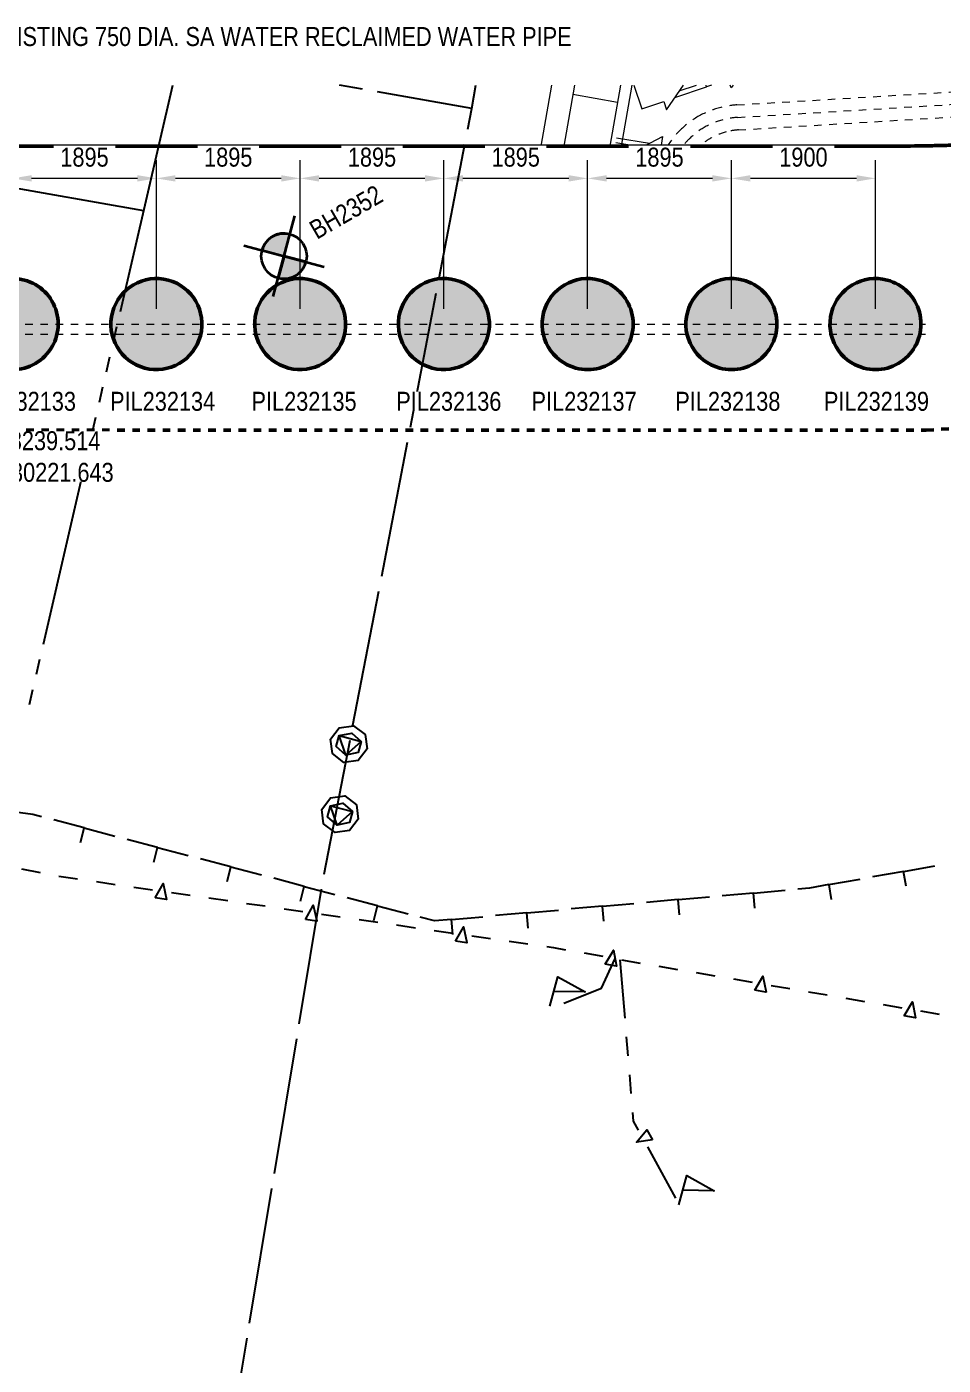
# Model space of a CAD drawing. Header units: metres. Extents: x -1160 to -1077, y 3 to 562.
# Drawn here: x -1117.39 to -1105.31, y 531.53 to 549.17 of the extents above; entities that cross this region are included whole.
import ezdxf

# ---------------------------------------------------------------- set-up
doc = ezdxf.new("R2010")
doc.units = ezdxf.units.M
for name, pattern in [('ControlLine', [0.02, 0.0125, -0.0025, 0.0025, -0.0025]), ('Dashed', [0.0075, 0.005, -0.0025]), ('JacobsDash', [0.0045, 0.003, -0.0015]), ('JacobsGridLine', [0.0145, 0.01, -0.001, 0.0025, -0.001])]:
    doc.linetypes.add(name, pattern=pattern)
doc.layers.get('Defpoints').update_dxf_attribs({"color": 41})
for name, color, linetype, lineweight in [('A-ANNO-DIMS', 7, 'Continuous', 9), ('A-ANNO-NOTE', 7, 'Continuous', 9), ('A-DETL', 7, 'Continuous', 13), ('A-GENM', 7, 'Continuous', 35), ('G-ANNO-DIMS', 7, 'Continuous', 9), ('G-ANNO-TEXT', 7, 'Continuous', 9), ('S-FNDN', 7, 'Continuous', 50), ('S-FNDN-IDEN', 7, 'Continuous', 18), ('S-GRID', 7, 'Continuous', 9)]:
    doc.layers.add(name, color=color, linetype=linetype, lineweight=lineweight)
doc.styles.add('Arial Narrow_1', font='ARIALN.TTF', dxfattribs={"height": 0.25})
doc.dimstyles.new('Dimension_Standard_O__mm_', dxfattribs={"dimscale": 0.3048, "dimtxt": 0.255858, "dimasz": 0.82021, "dimexe": 0.787402, "dimexo": 0.492126, "dimgap": 0.492126, "dimtad": 1, "dimdec": 0, "dimlfac": 1000, "dimzin": 0, "dimdsep": 46, "dimtxsty": 'Arial Narrow_1', "dimsah": 1, "dimcen": 0.09, "dimaunit": 1, "dimadec": 4, "dimazin": 0, "dimtfac": 1, "dimtdec": 4, "dimtix": 1, "dimtmove": 0, "dimatfit": 3, "dimfxl": 1, "dimtvp": 1, "dimtfill": 1, "dimtolj": 1, "dimtzin": 0, "dimlwd": 18, "dimlwe": 18, "dimarcsym": 2})

# ---------------------------------------------------------------- blocks, each defined once
blk = doc.blocks.new('SymbolBorehole - ExistingBorehole-26478556-DRG-2873041 - PILE LAYOUT')
at = {"layer": 'A-ANNO-NOTE', "lineweight": 18, "true_color": 0x808080}
h = blk.add_hatch(color=8, dxfattribs=at)
edge = h.paths.add_edge_path()
edge.add_line((0, 0), (-0.003, 0))
edge.add_arc((0, 0), 0.003, 90, 180, ccw=False)
edge.add_line((0, 0.003), (0, 0))
h = blk.add_hatch(color=8, dxfattribs=at)
edge = h.paths.add_edge_path()
edge.add_line((0, 0), (-0.003, 0))
edge.add_arc((0, 0), 0.003, 90, 180, ccw=False)
edge.add_line((0, 0.003), (0, 0))
h = blk.add_hatch(color=8, dxfattribs=at)
edge = h.paths.add_edge_path()
edge.add_line((0, 0), (0.003, 0))
edge.add_arc((0, 0), 0.003, 270, 360, ccw=False)
edge.add_line((0, -0.003), (0, 0))
h = blk.add_hatch(color=8, dxfattribs=at)
edge = h.paths.add_edge_path()
edge.add_line((0, 0), (0.003, 0))
edge.add_arc((0, 0), 0.003, 270, 360, ccw=False)
edge.add_line((0, -0.003), (0, 0))
at = {"layer": 'A-ANNO-NOTE', "color": 8, "lineweight": 35, "true_color": 0x808080}
for p, q in [((0, -0.0055), (0, 0.0055)), ((0, -0.0055), (0, 0.0055)), ((0, 0), (0, 0.003)), ((0, 0), (0, 0.003)), ((-0.0055, 0), (0.0055, 0)), ((-0.0055, 0), (0.0055, 0)), ((-0.003, 0), (0, 0)), ((-0.003, 0), (0, 0)), ((0, 0), (0, -0.003)), ((0.003, 0), (0, 0)), ((0, 0), (0, -0.003)), ((0.003, 0), (0, 0))]:
    blk.add_line(p, q, dxfattribs=at)
blk.add_circle((0, 0), 0.003, dxfattribs=at)
blk.add_circle((0, 0), 0.003, dxfattribs=at)
for start, end in [(90, 180), (90, 180), (270, 360), (270, 360)]:
    blk.add_arc((0, 0), 0.003, start, end, dxfattribs=at)
blk = doc.blocks.new('T2DPAA-T2D-PWA-GE-M2D-101001_Boreholes_rvt-1-DRG-2873041 - PILE LAYOUT')
at = {"layer": 'A-ANNO-NOTE', "color": 8, "lineweight": 5, "true_color": 0x808080, "xscale": 99.99999999999997, "yscale": 99.99999999999997, "zscale": 99.99999999999997, "rotation": 345.1169444444441}
blk.add_blockref('SymbolBorehole - ExistingBorehole-26478556-DRG-2873041 - PILE LAYOUT', (-1113.996, 546.149), dxfattribs=at)
at = {"layer": 'A-ANNO-NOTE', "color": 8, "lineweight": 18, "true_color": 0x808080, "insert": (-1113.688, 546.579), "char_height": 0.25, "width": 1.25063, "attachment_point": 1, "rotation": 30.1169, "style": 'Arial Narrow_1'}
blk.add_mtext('BH2352', dxfattribs=at)
blk = doc.blocks.new('T2DPAA-T2D-PWA-SU-M2D-000003_250_dwg-40806560-DRG-2873041 - PILE LAYOUT')
at = {"color": 253, "lineweight": 25, "true_color": 0xa3d0a3}
for p, q in [((-172.628, 1084.974), (-172.836, 1087.367)), ((-173.99, 1084.933), (-170.93, 1085.031)), ((-178.488, 1084.788), (-175.421, 1084.887)), ((-175.217, 1084.893), (-175.012, 1084.9)), ((-174.808, 1084.906), (-174.604, 1084.913)), ((-174.399, 1084.919), (-174.195, 1084.926)), ((-179.306, 1084.762), (-179.101, 1084.768)), ((-178.897, 1084.775), (-178.692, 1084.781))]:
    blk.add_line(p, q, dxfattribs=at)
at = {"color": 21, "lineweight": 25, "true_color": 0xdea3a3}
for p, q in [((-181.426, 1084.305), (-181.411, 1084.055)), ((-181.395, 1083.806), (-181.365, 1083.558)), ((-181.336, 1083.309), (-181.307, 1083.061)), ((-181.278, 1082.813), (-181.249, 1082.565)), ((-181.22, 1082.316), (-181.191, 1082.068)), ((-181.162, 1081.82), (-181.133, 1081.571)), ((-181.104, 1081.323), (-181.074, 1081.075)), ((-181.045, 1080.826), (-181.016, 1080.578)), ((-180.987, 1080.33), (-180.958, 1080.082)), ((-180.929, 1079.833), (-180.9, 1079.585)), ((-180.871, 1079.337), (-180.842, 1079.088)), ((-180.813, 1078.84), (-180.783, 1078.592)), ((-180.754, 1078.343), (-180.725, 1078.095)), ((-180.696, 1077.847), (-180.667, 1077.599)), ((-180.592, 1076.852), (-180.57, 1076.603)), ((-181.283, 1076.111), (-180.556, 1076.37)), ((-180.554, 1076.354), (-180.532, 1076.105)), ((-181.754, 1075.943), (-181.519, 1076.027)), ((-182.225, 1075.776), (-181.99, 1075.86)), ((-180.509, 1075.856), (-180.486, 1075.607)), ((-183.407, 1074.855), (-182.847, 1075.387)), ((-180.464, 1075.358), (-180.441, 1075.109)), ((-180.418, 1074.86), (-180.396, 1074.611)), ((-180.373, 1074.362), (-180.35, 1074.113)), ((-180.328, 1073.864), (-180.305, 1073.615)), ((-180.283, 1073.366), (-180.26, 1073.117)), ((-180.237, 1072.868), (-180.215, 1072.619)), ((-180.192, 1072.37), (-180.169, 1072.122))]:
    blk.add_line(p, q, dxfattribs=at)
at = {"color": 41, "lineweight": 25, "true_color": 0xffd0a3}
for p, q in [((-180.693, 1083.644), (-180.694, 1084.06)), ((-180.693, 1082.644), (-180.693, 1083.061)), ((-180.693, 1081.644), (-180.693, 1082.061)), ((-180.692, 1080.644), (-180.692, 1081.061)), ((-180.692, 1079.644), (-180.692, 1080.061)), ((-180.276, 1077.717), (-180.417, 1078.109)), ((-179.935, 1076.777), (-180.077, 1077.169)), ((-179.595, 1075.837), (-179.737, 1076.228)), ((-179.255, 1074.896), (-179.396, 1075.288)), ((-178.471, 1073.058), (-178.647, 1073.436))]:
    blk.add_line(p, q, dxfattribs=at)
at = {"color": 151, "lineweight": 25, "true_color": 0xa3b9ff}
for p, q in [((-170.34, 1082.603), (-170.366, 1082.908)), ((-170.218, 1081.143), (-169.904, 1081.171)), ((-174.483, 1080.847), (-172.687, 1080.971)), ((-172.488, 1080.985), (-170.692, 1081.11)), ((-176.478, 1080.708), (-174.682, 1080.833)), ((-178.473, 1080.57), (-176.678, 1080.694)), ((-182.46, 1080.243), (-180.668, 1080.415)), ((-180.469, 1080.431), (-178.673, 1080.556)), ((-184.451, 1080.053), (-182.659, 1080.224)), ((-186.441, 1079.862), (-184.65, 1080.034)), ((-188.432, 1079.672), (-186.641, 1079.843))]:
    blk.add_line(p, q, dxfattribs=at)
at = {"color": 41, "lineweight": 25, "true_color": 0xffd0a3, "flags": 128}
for points in [[(-180.694, 1084.227), (-180.694, 1084.344), (-180.732, 1084.641), (-180.785, 1085.055)], [(-180.893, 1083.644), (-180.695, 1083.644), (-180.693, 1083.644), (-180.693, 1083.227)], [(-180.893, 1082.644), (-180.695, 1082.644), (-180.693, 1082.644), (-180.693, 1082.227)], [(-180.893, 1081.644), (-180.694, 1081.644), (-180.693, 1081.644), (-180.692, 1081.227)], [(-180.892, 1080.644), (-180.694, 1080.644), (-180.692, 1080.644), (-180.692, 1080.227)], [(-180.892, 1079.644), (-180.693, 1079.644), (-180.692, 1079.644), (-180.692, 1079.227)], [(-180.616, 1078.657), (-180.692, 1078.867), (-180.692, 1079.061)], [(-180.804, 1078.589), (-180.617, 1078.657), (-180.616, 1078.657), (-180.474, 1078.266)], [(-180.464, 1077.649), (-180.277, 1077.717), (-180.276, 1077.717), (-180.134, 1077.325)], [(-180.123, 1076.709), (-179.937, 1076.776), (-179.935, 1076.777), (-179.794, 1076.385)], [(-179.783, 1075.768), (-179.596, 1075.836), (-179.595, 1075.837), (-179.453, 1075.445)], [(-179.443, 1074.828), (-179.256, 1074.896), (-179.255, 1074.896), (-179.113, 1074.505)], [(-178.893, 1073.965), (-179.004, 1074.203), (-179.056, 1074.348)], [(-179.074, 1073.88), (-178.894, 1073.964), (-178.893, 1073.965), (-178.717, 1073.587)], [(-178.652, 1072.974), (-178.472, 1073.058), (-178.471, 1073.058), (-178.295, 1072.681)]]:
    blk.add_lwpolyline(points, dxfattribs=at)
at = {"color": 21, "lineweight": 25, "true_color": 0xdea3a3, "flags": 128}
for points in [[(-181.343, 1082.503), (-181.137, 1082.452), (-181.135, 1082.452), (-181.324, 1082.354), (-181.325, 1082.354)], [(-181.11, 1080.517), (-180.904, 1080.465), (-180.902, 1080.466), (-181.091, 1080.368), (-181.092, 1080.368)], [(-180.877, 1078.53), (-180.671, 1078.479), (-180.67, 1078.479), (-180.858, 1078.382), (-180.859, 1078.381)], [(-180.665, 1076.545), (-180.461, 1076.487), (-180.46, 1076.488), (-180.651, 1076.396), (-180.652, 1076.395)], [(-182.742, 1075.349), (-182.825, 1075.545), (-182.826, 1075.546), (-182.635, 1075.454), (-182.634, 1075.453)], [(-180.491, 1074.552), (-180.286, 1074.496), (-180.285, 1074.496), (-180.476, 1074.403), (-180.477, 1074.403)], [(-180.31, 1072.561), (-180.105, 1072.504), (-180.104, 1072.504), (-180.295, 1072.411), (-180.296, 1072.411)]]:
    blk.add_lwpolyline(points, close=True, dxfattribs=at)
at = {"color": 151, "lineweight": 25, "true_color": 0xa3b9ff, "flags": 128}
blk.add_lwpolyline([(-170.492, 1081.124), (-170.218, 1081.143), (-170.323, 1082.403)], dxfattribs=at)
for points in [[(-178.729, 1080.809), (-178.553, 1080.735), (-178.479, 1080.559), (-178.553, 1080.382), (-178.729, 1080.309), (-178.906, 1080.382), (-178.979, 1080.559), (-178.906, 1080.735)], [(-179.652, 1080.683), (-179.476, 1080.609), (-179.402, 1080.433), (-179.476, 1080.256), (-179.652, 1080.183), (-179.829, 1080.256), (-179.902, 1080.433), (-179.829, 1080.609)], [(-178.879, 1080.559), (-178.804, 1080.709), (-178.654, 1080.709), (-178.579, 1080.559), (-178.654, 1080.409), (-178.804, 1080.409), (-178.879, 1080.559), (-178.654, 1080.709), (-178.654, 1080.409)], [(-179.802, 1080.433), (-179.727, 1080.582), (-179.577, 1080.582), (-179.502, 1080.433), (-179.577, 1080.283), (-179.727, 1080.283), (-179.802, 1080.433), (-179.577, 1080.582), (-179.577, 1080.283)]]:
    blk.add_lwpolyline(points, close=True, dxfattribs=at)
at = {"color": 21, "lineweight": 25, "true_color": 0xdea3a3, "flags": 128}
for points in [[(-180.638, 1077.35), (-180.628, 1077.263), (-180.614, 1077.101)], [(-181.301, 1076.942), (-180.984, 1076.512), (-180.556, 1076.438)], [(-182.666, 1075.56), (-182.567, 1075.655), (-182.461, 1075.692)]]:
    blk.add_lwpolyline(points, dxfattribs=at)
at = {"color": 21, "lineweight": 25, "true_color": 0xeca3a3, "flags": 128}
for points in [[(-181.385, 1077.109), (-180.985, 1077.109), (-181.085, 1076.709), (-181.185, 1077.109)], [(-183.482, 1074.792), (-183.082, 1074.792), (-183.182, 1074.392), (-183.282, 1074.792)]]:
    blk.add_lwpolyline(points, dxfattribs=at)
blk = doc.blocks.new('T2DPAA-T2D-PWA-SU-M2D-000001_ExistingUtilities_rvt-1-DRG-2873041 - PILE LAYOUT')
at = {"color": 254, "lineweight": 25, "true_color": 0xd0d0d0, "rotation": 75.11694444444437}
blk.add_blockref('T2DPAA-T2D-PWA-SU-M2D-000003_250_dwg-40806560-DRG-2873041 - PILE LAYOUT', (-22.928, 434.912), dxfattribs=at)
blk = doc.blocks.new('T2DPAA-T2D-C3S-SD-M2D-100010_250_dwg-40816791-DRG-2873041 - PILE LAYOUT')
at = {"lineweight": 18}
for p, q in [((82.265, -620.292), (81.451, -620.363)), ((82.343, -620.586), (81.529, -620.658)), ((82.268, -621.195), (82.216, -620.597)), ((81.686, -621.246), (82.499, -621.175)), ((81.725, -621.393), (82.538, -621.322)), ((81.773, -621.573), (81.746, -621.307)), ((81.853, -621.741), (81.809, -621.3)), ((82.523, -621.906), (82.769, -622.275)), ((82.623, -621.941), (82.756, -622.142))]:
    blk.add_line(p, q, dxfattribs=at)
at = {"lineweight": 18, "flags": 128}
for points in [[(82.544, -621.343), (82.27, -621.526), (82.437, -621.778), (82.338, -621.844), (82.712, -621.975)], [(81.802, -621.682), (81.988, -621.883), (81.869, -621.895), (81.876, -621.96)], [(82.807, -622.332), (82.769, -622.275), (82.788, -622.262)], [(82.88, -622.608), (82.837, -622.593), (82.87, -622.571)]]:
    blk.add_lwpolyline(points, dxfattribs=at)
blk = doc.blocks.new('T2DPAA-T2D-PWC-SD-M2D-100001_ProposedDrainage_rvt-1-DRG-2873041 - PILE LAYOUT')
at = {"lineweight": 18, "rotation": 75.11694444444437}
blk.add_blockref('T2DPAA-T2D-C3S-SD-M2D-100010_250_dwg-40816791-DRG-2873041 - PILE LAYOUT', (-1731.083, 628.219), dxfattribs=at)
blk = doc.blocks.new('T2DPAA-T2D-C3S-TT-XRF-100101_dwg-40805445-DRG-2873041 - PILE LAYOUT')
at = {"color": 191, "linetype": 'Dashed', "lineweight": 18, "true_color": 0xbf7fff}
blk.add_line((-206.616, -614.268), (-206.615, -614.268), dxfattribs=at)
at = {"color": 191, "linetype": 'Dashed', "lineweight": 18, "true_color": 0xbf7fff, "flags": 128}
for points in [[(-206.17, -615.118), (-205.288, -617.777), (-205.288, -617.779), (-204.746, -619.414), (-204.746, -619.414)], [(-206.013, -615.066), (-205.131, -617.725), (-205.131, -617.727), (-204.589, -619.362), (-204.589, -619.362)], [(-205.856, -615.014), (-204.975, -617.674), (-204.974, -617.675), (-204.491, -619.133)]]:
    blk.add_lwpolyline(points, dxfattribs=at)
at = {"color": 191, "linetype": 'Dashed', "lineweight": 18, "true_color": 0xbf7fff}
for radius, start, end in [(1.165, 58.3409, 72.6649), (1, 58.3409, 66.5354), (1.165, 44.017, 58.3409), (1, 44.017, 58.3409), (1.165, 29.6931, 44.017), (0.835, 44.017, 56.8711), (0.835, 29.6931, 44.017), (1, 29.6931, 44.017), (1.165, 18.3373, 29.6931), (0.835, 18.3373, 29.6931), (1, 18.3373, 29.6931)]:
    blk.add_arc((-206.962, -615.381), radius, start, end, dxfattribs=at)
blk = doc.blocks.new('T2DPAA-T2D-PWC-TT-M2D-100010_ProposedITS_rvt-1-DRG-2873041 - PILE LAYOUT')
at = {"color": 191, "linetype": 'Dashed', "lineweight": 18, "true_color": 0xbf7fff, "rotation": 75.11694444444437}
blk.add_blockref('T2DPAA-T2D-C3S-TT-XRF-100101_dwg-40805445-DRG-2873041 - PILE LAYOUT', (-1649.534, 905.057), dxfattribs=at)
blk = doc.blocks.new('Top of Pavement - RL A - Top of Pavement - RL A-68818558-DRG-2873041 - PILE LAYOUT')
at = {"layer": 'A-GENM', "color": 252, "lineweight": 50, "true_color": 0x888888}
blk.add_open_spline([(133.908, 51.872), (133.912, 51.854), (133.953, 51.702), (134.03, 51.413), (134.138, 51.006), (134.246, 50.599), (134.354, 50.192), (134.462, 49.785), (134.57, 49.378), (134.679, 48.971), (134.787, 48.564), (134.895, 48.158), (135.003, 47.751), (135.111, 47.344), (135.219, 46.937), (135.327, 46.53), (135.436, 46.123), (135.544, 45.716), (135.652, 45.309), (135.76, 44.902), (135.868, 44.495), (135.976, 44.088), (136.084, 43.681), (136.193, 43.274), (136.301, 42.867), (136.409, 42.46), (136.517, 42.053), (136.625, 41.646), (136.733, 41.239), (136.841, 40.832), (136.95, 40.425), (137.058, 40.018), (137.166, 39.611), (137.274, 39.204), (137.382, 38.797), (137.49, 38.39), (137.598, 37.983), (137.707, 37.576), (137.815, 37.169), (137.923, 36.762), (138.031, 36.355), (138.139, 35.948), (138.247, 35.541), (138.356, 35.134), (138.464, 34.727), (138.572, 34.32), (138.68, 33.913), (138.788, 33.506), (138.896, 33.099), (139.004, 32.692), (139.113, 32.285), (139.221, 31.878), (139.329, 31.471), (139.437, 31.064), (139.545, 30.657), (139.653, 30.25), (139.761, 29.843), (139.87, 29.436), (139.978, 29.029), (140.086, 28.622), (140.194, 28.215), (140.302, 27.808), (140.41, 27.401), (140.518, 26.994), (140.627, 26.587), (140.735, 26.18), (140.843, 25.773), (140.951, 25.366), (141.059, 24.959), (141.167, 24.552), (141.275, 24.145), (141.384, 23.738), (141.528, 23.196), (141.672, 22.653), (141.816, 22.111), (141.924, 21.704), (142.032, 21.297), (142.141, 20.89), (142.249, 20.483), (142.357, 20.076), (142.465, 19.669), (142.573, 19.262), (142.681, 18.855), (142.789, 18.448), (142.898, 18.041), (143.006, 17.634), (143.114, 17.227), (143.222, 16.82), (143.33, 16.413), (143.438, 16.006), (143.546, 15.599), (143.655, 15.192), (143.763, 14.785), (143.871, 14.378), (143.961, 14.039), (144.033, 13.767), (144.087, 13.564), (144.141, 13.36), (144.213, 13.089), (144.303, 12.75), (144.412, 12.343), (144.52, 11.936), (144.628, 11.529), (144.736, 11.122), (144.844, 10.715), (144.952, 10.308), (145.06, 9.901), (145.168, 9.494), (145.261, 9.156), (145.339, 8.886), (145.399, 8.685), (145.463, 8.484), (145.529, 8.284), (145.597, 8.085), (145.665, 7.886), (145.733, 7.687), (145.822, 7.422), (145.911, 7.155), (145.999, 6.889), (146.088, 6.624), (146.2, 6.291), (146.334, 5.892), (146.467, 5.494), (146.601, 5.095), (146.734, 4.696), (146.868, 4.297), (147.003, 3.899), (147.137, 3.5), (147.272, 3.102), (147.407, 2.704), (147.542, 2.305), (147.677, 1.907), (147.811, 1.509), (147.946, 1.11), (148.081, 0.712), (148.216, 0.314), (148.351, -0.085), (148.486, -0.483), (148.62, -0.881), (148.755, -1.28), (148.89, -1.678), (149.025, -2.076), (149.149, -2.444), (149.229, -2.679), (149.263, -2.781)], degree=3, knots=[0.3233346, 0.3233346, 0.3233346, 0.3233346, 0.3236994, 0.3265896, 0.3294798, 0.3323699, 0.3352601, 0.3381503, 0.3410405, 0.3439306, 0.3468208, 0.349711, 0.3526012, 0.3554913, 0.3583815, 0.3612717, 0.3641618, 0.367052, 0.3699422, 0.3728324, 0.3757225, 0.3786127, 0.3815029, 0.3843931, 0.3872832, 0.3901734, 0.3930636, 0.3959538, 0.3988439, 0.4017341, 0.4046243, 0.4075145, 0.4104046, 0.4132948, 0.416185, 0.4190751, 0.4219653, 0.4248555, 0.4277457, 0.4306358, 0.433526, 0.4364162, 0.4393064, 0.4421965, 0.4450867, 0.4479769, 0.4508671, 0.4537572, 0.4566474, 0.4595376, 0.4624277, 0.4653179, 0.4682081, 0.4710983, 0.4739884, 0.4768786, 0.4797688, 0.482659, 0.4855491, 0.4884393, 0.4913295, 0.4942197, 0.4971098, 0.5, 0.5028902, 0.5057803, 0.5086705, 0.5115607, 0.5144509, 0.517341, 0.5202312, 0.5231214, 0.5260116, 0.5317919, 0.5346821, 0.5375723, 0.5404624, 0.5433526, 0.5462428, 0.5491329, 0.5520231, 0.5549133, 0.5578035, 0.5606936, 0.5635838, 0.566474, 0.5693642, 0.5722543, 0.5751445, 0.5780347, 0.5809249, 0.583815, 0.5867052, 0.5895954, 0.5924855, 0.5939306, 0.5953757, 0.5968208, 0.5982659, 0.6011561, 0.6040462, 0.6069364, 0.6098266, 0.6127168, 0.6156069, 0.6184971, 0.6213873, 0.6242775, 0.6271676, 0.6286127, 0.6300578, 0.6315029, 0.632948, 0.6343931, 0.6358382, 0.6372832, 0.6387283, 0.6416185, 0.6430636, 0.6445087, 0.6473988, 0.650289, 0.6531792, 0.6560694, 0.6589595, 0.6618497, 0.6647399, 0.6676301, 0.6705202, 0.6734104, 0.6763006, 0.6791908, 0.6820809, 0.6849711, 0.6878613, 0.6907514, 0.6936416, 0.6965318, 0.699422, 0.7023121, 0.7052023, 0.7080925, 0.7109827, 0.7132045, 0.7132045, 0.7132045, 0.7132045], dxfattribs=at)
blk = doc.blocks.new('T2DPAA-T2D-C3S-RS-M3D-100334_rvt-1-DRG-2873041 - PILE LAYOUT')
at = {"layer": 'A-DETL', "color": 111, "linetype": 'ControlLine', "lineweight": 50, "true_color": 0x9eeace}
for p, q in [((-1105.531, 543.854), (-1100.573, 544.169)), ((-1149.795, 543.854), (-1105.531, 543.854))]:
    blk.add_line(p, q, dxfattribs=at)
at = {"layer": 'A-GENM', "color": 252, "lineweight": 50, "true_color": 0x888888, "rotation": 75.11694444444437}
blk.add_blockref('Top of Pavement - RL A - Top of Pavement - RL A-68818558-DRG-2873041 - PILE LAYOUT', (-1134.058, 404.862), dxfattribs=at)
blk = doc.blocks.new('01_SFO_FRP_Pile_CastInPlace_CS_BR08 - CAST-IN-PLACE PILE - 1200-9305886-DRG-2873041 - PILE LAYOUT')
at = {"layer": 'S-FNDN', "linetype": 'JacobsDash', "lineweight": 18, "true_color": 0xc0c0c0}
blk.add_hatch(color=9, dxfattribs=at).paths.add_polyline_path([(-0.169, 0.576), (-0.249, 0.546), (-0.324, 0.505), (-0.393, 0.453), (-0.453, 0.393), (-0.505, 0.324), (-0.546, 0.249), (-0.576, 0.169), (-0.594, 0.085), (-0.6, 0), (-0.594, -0.085), (-0.576, -0.169), (-0.546, -0.249), (-0.505, -0.324), (-0.453, -0.393), (-0.393, -0.453), (-0.324, -0.505), (-0.249, -0.546), (-0.169, -0.576), (-0.085, -0.594), (0, -0.6), (0.085, -0.594), (0.169, -0.576), (0.249, -0.546), (0.324, -0.505), (0.393, -0.453), (0.453, -0.393), (0.505, -0.324), (0.546, -0.249), (0.576, -0.169), (0.594, -0.085), (0.6, 0.002), (0.594, 0.085), (0.576, 0.169), (0.546, 0.249), (0.505, 0.324), (0.453, 0.393), (0.393, 0.453), (0.324, 0.505), (0.249, 0.546), (0.169, 0.576), (0.085, 0.594), (0, 0.6), (-0.085, 0.594)])
at = {"layer": 'S-FNDN'}
for start, end in [(90, 270), (270, 90)]:
    blk.add_arc((0, 0), 0.6, start, end, dxfattribs=at)
blk = doc.blocks.new('01_SFO_FRP_Pile_CastInPlace_CS_BR08 - CAST-IN-PLACE PILE - 1200-8642320-DRG-2873041 - PILE LAYOUT')
at = {"layer": 'S-FNDN', "linetype": 'JacobsDash', "lineweight": 18, "true_color": 0xc0c0c0}
blk.add_hatch(color=9, dxfattribs=at).paths.add_polyline_path([(0.169, -0.576), (0.249, -0.546), (0.324, -0.505), (0.393, -0.453), (0.453, -0.393), (0.505, -0.324), (0.546, -0.249), (0.576, -0.169), (0.594, -0.085), (0.6, 0), (0.594, 0.085), (0.576, 0.169), (0.546, 0.249), (0.505, 0.324), (0.453, 0.393), (0.393, 0.453), (0.324, 0.505), (0.249, 0.546), (0.169, 0.576), (0.085, 0.594), (0, 0.6), (-0.085, 0.594), (-0.169, 0.576), (-0.249, 0.546), (-0.324, 0.505), (-0.393, 0.453), (-0.453, 0.393), (-0.505, 0.324), (-0.546, 0.249), (-0.576, 0.169), (-0.594, 0.085), (-0.6, 0), (-0.594, -0.085), (-0.576, -0.169), (-0.546, -0.249), (-0.505, -0.324), (-0.453, -0.393), (-0.393, -0.453), (-0.324, -0.505), (-0.249, -0.546), (-0.169, -0.576), (-0.085, -0.594), (0, -0.6), (0.085, -0.594), (0.103, -0.59)])
at = {"layer": 'S-FNDN'}
for start, end in [(90, 270), (270, 90)]:
    blk.add_arc((0, 0), 0.6, start, end, dxfattribs=at)
blk = doc.blocks.new('01_SFO_FRP_Pile_CastInPlace_CS_BR08 - CAST-IN-PLACE PILE - 1200-8642087-DRG-2873041 - PILE LAYOUT')
at = {"layer": 'S-FNDN', "linetype": 'JacobsDash', "lineweight": 18, "true_color": 0xc0c0c0}
blk.add_hatch(color=9, dxfattribs=at).paths.add_polyline_path([(-0.169, 0.576), (-0.249, 0.546), (-0.324, 0.505), (-0.393, 0.453), (-0.453, 0.393), (-0.505, 0.324), (-0.546, 0.249), (-0.576, 0.169), (-0.594, 0.085), (-0.6, 0), (-0.594, -0.085), (-0.576, -0.169), (-0.546, -0.249), (-0.505, -0.324), (-0.453, -0.393), (-0.393, -0.453), (-0.324, -0.505), (-0.249, -0.546), (-0.169, -0.576), (-0.085, -0.594), (0, -0.6), (0.085, -0.594), (0.169, -0.576), (0.249, -0.546), (0.324, -0.505), (0.393, -0.453), (0.453, -0.393), (0.505, -0.324), (0.546, -0.249), (0.576, -0.169), (0.594, -0.085), (0.6, 0), (0.594, 0.085), (0.576, 0.169), (0.546, 0.249), (0.505, 0.324), (0.453, 0.393), (0.393, 0.453), (0.324, 0.505), (0.249, 0.546), (0.169, 0.576), (0.085, 0.594), (0, 0.6), (-0.085, 0.594)])
at = {"layer": 'S-FNDN'}
for start, end in [(90, 270), (270, 90)]:
    blk.add_arc((0, 0), 0.6, start, end, dxfattribs=at)
blk = doc.blocks.new('01_SFO_FRP_Pile_CastInPlace_CS_BR08 - CAST-IN-PLACE PILE - 1200-8642141-DRG-2873041 - PILE LAYOUT')
at = {"layer": 'S-FNDN', "linetype": 'JacobsDash', "lineweight": 18, "true_color": 0xc0c0c0}
blk.add_hatch(color=9, dxfattribs=at).paths.add_polyline_path([(-0.169, 0.576), (-0.249, 0.546), (-0.324, 0.505), (-0.393, 0.453), (-0.453, 0.393), (-0.505, 0.324), (-0.546, 0.249), (-0.576, 0.169), (-0.594, 0.085), (-0.6, 0), (-0.594, -0.085), (-0.576, -0.169), (-0.546, -0.249), (-0.505, -0.324), (-0.453, -0.393), (-0.393, -0.453), (-0.324, -0.505), (-0.249, -0.546), (-0.161, -0.577), (-0.085, -0.594), (0, -0.6), (0.085, -0.594), (0.169, -0.576), (0.249, -0.546), (0.324, -0.505), (0.393, -0.453), (0.453, -0.393), (0.505, -0.324), (0.546, -0.249), (0.576, -0.169), (0.594, -0.085), (0.6, 0), (0.594, 0.085), (0.576, 0.169), (0.546, 0.249), (0.505, 0.324), (0.453, 0.393), (0.393, 0.453), (0.324, 0.505), (0.249, 0.546), (0.169, 0.576), (0.085, 0.594), (0, 0.6), (-0.085, 0.594)])
at = {"layer": 'S-FNDN'}
for start, end in [(90, 270), (270, 90)]:
    blk.add_arc((0, 0), 0.6, start, end, dxfattribs=at)
blk = doc.blocks.new('01_SFO_FRP_Pile_CastInPlace_CS_BR08 - CAST-IN-PLACE PILE - 1200-8642185-DRG-2873041 - PILE LAYOUT')
at = {"layer": 'S-FNDN', "linetype": 'JacobsDash', "lineweight": 18, "true_color": 0xc0c0c0}
blk.add_hatch(color=9, dxfattribs=at).paths.add_polyline_path([(-0.169, 0.576), (-0.249, 0.546), (-0.324, 0.505), (-0.393, 0.453), (-0.453, 0.393), (-0.505, 0.324), (-0.546, 0.249), (-0.576, 0.169), (-0.594, 0.085), (-0.6, 0), (-0.594, -0.085), (-0.576, -0.169), (-0.546, -0.249), (-0.505, -0.324), (-0.453, -0.393), (-0.393, -0.453), (-0.324, -0.505), (-0.249, -0.546), (-0.169, -0.576), (-0.085, -0.594), (0, -0.6), (0.085, -0.594), (0.169, -0.576), (0.249, -0.546), (0.324, -0.505), (0.393, -0.453), (0.453, -0.393), (0.505, -0.324), (0.546, -0.249), (0.576, -0.169), (0.594, -0.085), (0.6, 0), (0.594, 0.085), (0.576, 0.169), (0.546, 0.249), (0.505, 0.324), (0.453, 0.393), (0.393, 0.453), (0.324, 0.505), (0.249, 0.546), (0.169, 0.576), (0.085, 0.594), (0, 0.6), (-0.085, 0.594), (-0.138, 0.583)])
at = {"layer": 'S-FNDN'}
for start, end in [(90, 270), (270, 90)]:
    blk.add_arc((0, 0), 0.6, start, end, dxfattribs=at)
blk = doc.blocks.new('01_SFO_FRP_Pile_CastInPlace_CS_BR08 - CAST-IN-PLACE PILE - 1200-8642223-DRG-2873041 - PILE LAYOUT')
at = {"layer": 'S-FNDN', "linetype": 'JacobsDash', "lineweight": 18, "true_color": 0xc0c0c0}
blk.add_hatch(color=9, dxfattribs=at).paths.add_polyline_path([(0.169, -0.576), (0.252, -0.544), (0.324, -0.505), (0.393, -0.453), (0.453, -0.393), (0.505, -0.324), (0.546, -0.249), (0.576, -0.169), (0.594, -0.085), (0.6, 0), (0.594, 0.085), (0.576, 0.169), (0.546, 0.249), (0.505, 0.324), (0.453, 0.393), (0.393, 0.453), (0.324, 0.505), (0.249, 0.546), (0.169, 0.576), (0.085, 0.594), (0, 0.6), (-0.085, 0.594), (-0.169, 0.576), (-0.249, 0.546), (-0.324, 0.505), (-0.393, 0.453), (-0.453, 0.393), (-0.505, 0.324), (-0.546, 0.249), (-0.576, 0.169), (-0.594, 0.085), (-0.6, 0), (-0.594, -0.085), (-0.576, -0.169), (-0.546, -0.249), (-0.505, -0.324), (-0.453, -0.393), (-0.393, -0.453), (-0.324, -0.505), (-0.249, -0.546), (-0.169, -0.576), (-0.085, -0.594), (0, -0.6), (0.085, -0.594)])
at = {"layer": 'S-FNDN'}
for start, end in [(90, 270), (270, 90)]:
    blk.add_arc((0, 0), 0.6, start, end, dxfattribs=at)
blk = doc.blocks.new('01_SFO_FRP_Pile_CastInPlace_CS_BR08 - CAST-IN-PLACE PILE - 1200-8642276-DRG-2873041 - PILE LAYOUT')
at = {"layer": 'S-FNDN', "linetype": 'JacobsDash', "lineweight": 18, "true_color": 0xc0c0c0}
blk.add_hatch(color=9, dxfattribs=at).paths.add_polyline_path([(0.169, -0.576), (0.249, -0.546), (0.324, -0.505), (0.393, -0.453), (0.453, -0.393), (0.505, -0.324), (0.546, -0.249), (0.576, -0.169), (0.594, -0.085), (0.6, 0), (0.594, 0.085), (0.576, 0.169), (0.546, 0.249), (0.505, 0.324), (0.453, 0.393), (0.393, 0.453), (0.324, 0.505), (0.249, 0.546), (0.169, 0.576), (0.085, 0.594), (0, 0.6), (-0.085, 0.594), (-0.169, 0.576), (-0.249, 0.546), (-0.324, 0.505), (-0.393, 0.453), (-0.453, 0.393), (-0.505, 0.324), (-0.546, 0.249), (-0.576, 0.169), (-0.594, 0.085), (-0.6, 0), (-0.594, -0.085), (-0.576, -0.169), (-0.546, -0.249), (-0.505, -0.324), (-0.453, -0.393), (-0.393, -0.453), (-0.324, -0.505), (-0.249, -0.546), (-0.169, -0.576), (-0.085, -0.594), (0, -0.6), (0.085, -0.594), (0.158, -0.578)])
at = {"layer": 'S-FNDN'}
for start, end in [(90, 270), (270, 90)]:
    blk.add_arc((0, 0), 0.6, start, end, dxfattribs=at)
blk = doc.blocks.new('DIMBLOCK14-DRG-2873041 - PILE LAYOUT')
at = {"layer": 'A-ANNO-DIMS', "color": 0, "lineweight": 18, "transparency": 16777216}
for p, q in [((-1115.678, 545.454), (-1115.678, 547.414)), ((-1113.783, 545.454), (-1113.783, 547.414)), ((-1114.033, 547.174), (-1115.428, 547.174))]:
    blk.add_line(p, q, dxfattribs=at)
at = {"layer": 'A-ANNO-DIMS', "color": 0, "transparency": 16777216}
for points in [[(-1115.428, 547.216), (-1115.428, 547.132), (-1115.678, 547.174)], [(-1114.033, 547.216), (-1114.033, 547.132), (-1113.783, 547.174)]]:
    blk.add_solid(points, dxfattribs=at)
at = {"layer": 'Defpoints', "color": 0, "transparency": 16777216}
for p in [(-1115.678, 547.174), (-1115.678, 545.304), (-1113.783, 545.304)]:
    blk.add_point(p, dxfattribs=at)
at = {"layer": 'A-ANNO-DIMS', "color": 0, "lineweight": 18, "transparency": 16777216, "insert": (-1114.731, 547.452), "char_height": 0.25, "width": 0.76026, "attachment_point": 5, "style": 'Arial Narrow_1', "bg_fill": 3, "box_fill_scale": 1.1, "bg_fill_color": 256, "bg_fill_true_color": 13158600, "bg_fill_transparency": 0}
blk.add_mtext('\\A1;1895', dxfattribs=at)
blk = doc.blocks.new('DIMBLOCK15-DRG-2873041 - PILE LAYOUT')
at = {"layer": 'A-ANNO-DIMS', "color": 0, "lineweight": 18, "transparency": 16777216}
for p, q in [((-1113.783, 545.454), (-1113.783, 547.414)), ((-1111.888, 545.454), (-1111.888, 547.414)), ((-1112.138, 547.174), (-1113.533, 547.174))]:
    blk.add_line(p, q, dxfattribs=at)
at = {"layer": 'A-ANNO-DIMS', "color": 0, "transparency": 16777216}
for points in [[(-1113.533, 547.216), (-1113.533, 547.132), (-1113.783, 547.174)], [(-1112.138, 547.216), (-1112.138, 547.132), (-1111.888, 547.174)]]:
    blk.add_solid(points, dxfattribs=at)
at = {"layer": 'Defpoints', "color": 0, "transparency": 16777216}
for p in [(-1113.783, 547.174), (-1113.783, 545.304), (-1111.888, 545.304)]:
    blk.add_point(p, dxfattribs=at)
at = {"layer": 'A-ANNO-DIMS', "color": 0, "lineweight": 18, "transparency": 16777216, "insert": (-1112.836, 547.452), "char_height": 0.25, "width": 0.76026, "attachment_point": 5, "style": 'Arial Narrow_1', "bg_fill": 3, "box_fill_scale": 1.1, "bg_fill_color": 256, "bg_fill_true_color": 13158600, "bg_fill_transparency": 0}
blk.add_mtext('\\A1;1895', dxfattribs=at)
blk = doc.blocks.new('DIMBLOCK16-DRG-2873041 - PILE LAYOUT')
at = {"layer": 'A-ANNO-DIMS', "color": 0, "lineweight": 18, "transparency": 16777216}
for p, q in [((-1117.573, 545.454), (-1117.573, 547.414)), ((-1115.678, 545.454), (-1115.678, 547.414)), ((-1115.928, 547.174), (-1117.323, 547.174))]:
    blk.add_line(p, q, dxfattribs=at)
at = {"layer": 'A-ANNO-DIMS', "color": 0, "transparency": 16777216}
for points in [[(-1117.323, 547.216), (-1117.323, 547.132), (-1117.573, 547.174)], [(-1115.928, 547.216), (-1115.928, 547.132), (-1115.678, 547.174)]]:
    blk.add_solid(points, dxfattribs=at)
at = {"layer": 'Defpoints', "color": 0, "transparency": 16777216}
for p in [(-1117.573, 547.174), (-1117.573, 545.304), (-1115.678, 545.304)]:
    blk.add_point(p, dxfattribs=at)
at = {"layer": 'A-ANNO-DIMS', "color": 0, "lineweight": 18, "transparency": 16777216, "insert": (-1116.626, 547.452), "char_height": 0.25, "width": 0.76026, "attachment_point": 5, "style": 'Arial Narrow_1', "bg_fill": 3, "box_fill_scale": 1.1, "bg_fill_color": 256, "bg_fill_true_color": 13158600, "bg_fill_transparency": 0}
blk.add_mtext('\\A1;1895', dxfattribs=at)
blk = doc.blocks.new('DIMBLOCK17-DRG-2873041 - PILE LAYOUT')
at = {"layer": 'A-ANNO-DIMS', "color": 0, "lineweight": 18, "transparency": 16777216}
for p, q in [((-1108.098, 545.454), (-1108.098, 547.414)), ((-1106.198, 545.454), (-1106.198, 547.414)), ((-1106.448, 547.174), (-1107.848, 547.174))]:
    blk.add_line(p, q, dxfattribs=at)
at = {"layer": 'A-ANNO-DIMS', "color": 0, "transparency": 16777216}
for points in [[(-1107.848, 547.216), (-1107.848, 547.132), (-1108.098, 547.174)], [(-1106.448, 547.216), (-1106.448, 547.132), (-1106.198, 547.174)]]:
    blk.add_solid(points, dxfattribs=at)
at = {"layer": 'Defpoints', "color": 0, "transparency": 16777216}
for p in [(-1108.098, 547.174), (-1108.098, 545.304), (-1106.198, 545.304)]:
    blk.add_point(p, dxfattribs=at)
at = {"layer": 'A-ANNO-DIMS', "color": 0, "lineweight": 18, "transparency": 16777216, "insert": (-1107.148, 547.452), "char_height": 0.25, "width": 0.76026, "attachment_point": 5, "style": 'Arial Narrow_1', "bg_fill": 3, "box_fill_scale": 1.1, "bg_fill_color": 256, "bg_fill_true_color": 13158600, "bg_fill_transparency": 0}
blk.add_mtext('\\A1;1900', dxfattribs=at)
blk = doc.blocks.new('DIMBLOCK18-DRG-2873041 - PILE LAYOUT')
at = {"layer": 'A-ANNO-DIMS', "color": 0, "lineweight": 18, "transparency": 16777216}
for p, q in [((-1109.993, 545.454), (-1109.993, 547.414)), ((-1108.098, 545.454), (-1108.098, 547.414)), ((-1108.348, 547.174), (-1109.743, 547.174))]:
    blk.add_line(p, q, dxfattribs=at)
at = {"layer": 'A-ANNO-DIMS', "color": 0, "transparency": 16777216}
for points in [[(-1109.743, 547.216), (-1109.743, 547.132), (-1109.993, 547.174)], [(-1108.348, 547.216), (-1108.348, 547.132), (-1108.098, 547.174)]]:
    blk.add_solid(points, dxfattribs=at)
at = {"layer": 'Defpoints', "color": 0, "transparency": 16777216}
for p in [(-1109.993, 547.174), (-1109.993, 545.304), (-1108.098, 545.304)]:
    blk.add_point(p, dxfattribs=at)
at = {"layer": 'A-ANNO-DIMS', "color": 0, "lineweight": 18, "transparency": 16777216, "insert": (-1109.046, 547.452), "char_height": 0.25, "width": 0.76026, "attachment_point": 5, "style": 'Arial Narrow_1', "bg_fill": 3, "box_fill_scale": 1.1, "bg_fill_color": 256, "bg_fill_true_color": 13158600, "bg_fill_transparency": 0}
blk.add_mtext('\\A1;1895', dxfattribs=at)
blk = doc.blocks.new('DIMBLOCK19-DRG-2873041 - PILE LAYOUT')
at = {"layer": 'A-ANNO-DIMS', "color": 0, "lineweight": 18, "transparency": 16777216}
for p, q in [((-1111.888, 545.454), (-1111.888, 547.414)), ((-1109.993, 545.454), (-1109.993, 547.414)), ((-1110.243, 547.174), (-1111.638, 547.174))]:
    blk.add_line(p, q, dxfattribs=at)
at = {"layer": 'A-ANNO-DIMS', "color": 0, "transparency": 16777216}
for points in [[(-1111.638, 547.216), (-1111.638, 547.132), (-1111.888, 547.174)], [(-1110.243, 547.216), (-1110.243, 547.132), (-1109.993, 547.174)]]:
    blk.add_solid(points, dxfattribs=at)
at = {"layer": 'Defpoints', "color": 0, "transparency": 16777216}
for p in [(-1111.888, 547.174), (-1111.888, 545.304), (-1109.993, 545.304)]:
    blk.add_point(p, dxfattribs=at)
at = {"layer": 'A-ANNO-DIMS', "color": 0, "lineweight": 18, "transparency": 16777216, "insert": (-1110.941, 547.452), "char_height": 0.25, "width": 0.76026, "attachment_point": 5, "style": 'Arial Narrow_1', "bg_fill": 3, "box_fill_scale": 1.1, "bg_fill_color": 256, "bg_fill_true_color": 13158600, "bg_fill_transparency": 0}
blk.add_mtext('\\A1;1895', dxfattribs=at)

msp = doc.modelspace()

# ---------------------------------------------------------------- linework, layer by layer
at = {"layer": 'S-GRID', "linetype": 'JacobsGridLine', "lineweight": 18}
msp.add_line((-1135.6082, 545.1185), (-1105.5376, 545.1185), dxfattribs=at)

# ---------------------------------------------------------------- block references
at = {"lineweight": 5}
for name in ['T2DPAA-T2D-C3S-RS-M3D-100334_rvt-1-DRG-2873041 - PILE LAYOUT', 'T2DPAA-T2D-PWA-SU-M2D-000001_ExistingUtilities_rvt-1-DRG-2873041 - PILE LAYOUT', 'T2DPAA-T2D-PWC-TT-M2D-100010_ProposedITS_rvt-1-DRG-2873041 - PILE LAYOUT', 'T2DPAA-T2D-PWC-SD-M2D-100001_ProposedDrainage_rvt-1-DRG-2873041 - PILE LAYOUT', 'T2DPAA-T2D-PWA-GE-M2D-101001_Boreholes_rvt-1-DRG-2873041 - PILE LAYOUT']:
    msp.add_blockref(name, (0, 0), dxfattribs=at)
at = {"layer": 'S-FNDN'}
for name, p, rotation in [('01_SFO_FRP_Pile_CastInPlace_CS_BR08 - CAST-IN-PLACE PILE - 1200-9305886-DRG-2873041 - PILE LAYOUT', (-1117.5731, 545.2536), 165.1169444444435), ('01_SFO_FRP_Pile_CastInPlace_CS_BR08 - CAST-IN-PLACE PILE - 1200-8642087-DRG-2873041 - PILE LAYOUT', (-1115.6781, 545.2536), 165.1169444444439), ('01_SFO_FRP_Pile_CastInPlace_CS_BR08 - CAST-IN-PLACE PILE - 1200-8642141-DRG-2873041 - PILE LAYOUT', (-1113.7831, 545.2536), 165.1169444444439), ('01_SFO_FRP_Pile_CastInPlace_CS_BR08 - CAST-IN-PLACE PILE - 1200-8642185-DRG-2873041 - PILE LAYOUT', (-1111.8881, 545.2536), 165.1169444444427), ('01_SFO_FRP_Pile_CastInPlace_CS_BR08 - CAST-IN-PLACE PILE - 1200-8642223-DRG-2873041 - PILE LAYOUT', (-1109.9931, 545.2536), 345.1169444444437), ('01_SFO_FRP_Pile_CastInPlace_CS_BR08 - CAST-IN-PLACE PILE - 1200-8642276-DRG-2873041 - PILE LAYOUT', (-1108.0981, 545.2536), 345.1169444444437), ('01_SFO_FRP_Pile_CastInPlace_CS_BR08 - CAST-IN-PLACE PILE - 1200-8642320-DRG-2873041 - PILE LAYOUT', (-1106.1985, 545.2536), 345.1169444444437)]:
    msp.add_blockref(name, p, dxfattribs=dict(at, rotation=rotation))

# ---------------------------------------------------------------- next in the draw order: texts
at = {"layer": 'G-ANNO-DIMS', "lineweight": 18, "insert": (-1118.2, 543.8412), "char_height": 0.25, "attachment_point": 1, "style": 'Arial Narrow_1', "bg_fill": 3, "box_fill_scale": 1, "bg_fill_color": 256, "bg_fill_true_color": 13158600, "bg_fill_transparency": 0}
msp.add_mtext('E 278239.514\\PN 6130221.643', dxfattribs=at)
at = {"layer": 'G-ANNO-TEXT', "insert": (-1117.9049, 549.1685), "char_height": 0.25, "attachment_point": 1, "style": 'Arial Narrow_1', "bg_fill": 3, "box_fill_scale": 1, "bg_fill_color": 256, "bg_fill_true_color": 13158600, "bg_fill_transparency": 0}
msp.add_mtext('EXISTING 750 DIA. SA WATER RECLAIMED WATER PIPE', dxfattribs=at)
at = {"layer": 'S-FNDN-IDEN', "lineweight": 9, "char_height": 0.25, "attachment_point": 1, "style": 'Arial Narrow_1', "bg_fill": 3, "box_fill_scale": 1, "bg_fill_color": 256, "bg_fill_true_color": 13158600, "bg_fill_transparency": 0}
for s, insert in [('PIL232133', (-1118.124, 544.3606)), ('PIL232134', (-1116.2888, 544.3606)), ('PIL232135', (-1114.4244, 544.3606)), ('PIL232136', (-1112.5156, 544.3606)), ('PIL232137', (-1110.7327, 544.3606)), ('PIL232138', (-1108.8377, 544.3606)), ('PIL232139', (-1106.8781, 544.3606))]:
    msp.add_mtext(s, dxfattribs=dict(at, insert=insert))

# ---------------------------------------------------------------- next in the draw order: dimensions: what is measured, and where the dimension line sits
at = {"layer": 'A-ANNO-DIMS', "lineweight": 18}
dim = msp.add_linear_dim(base=(-1115.6781, 547.174), p1=(-1113.7831, 545.3036), p2=(-1115.6781, 545.3036), angle=0, dimstyle='Dimension_Standard_O__mm_', override={"dimpost": '<>', "dimfxl": 1.895}, dxfattribs=at)
dim.commit()
dim.dimension.update_dxf_attribs({"geometry": 'DIMBLOCK14-DRG-2873041 - PILE LAYOUT', "text_midpoint": (-1114.7306, 547.4516)})
dim = msp.add_linear_dim(base=(-1108.0981, 547.174), p1=(-1106.1985, 545.3036), p2=(-1108.0981, 545.3036), dimstyle='Dimension_Standard_O__mm_', override={"dimpost": '<>', "dimfxl": 1.899604}, dxfattribs=at)
dim.commit()
dim.dimension.update_dxf_attribs({"geometry": 'DIMBLOCK17-DRG-2873041 - PILE LAYOUT', "text_midpoint": (-1107.1483, 547.4516)})

# ---------------------------------------------------------------- next in the draw order: dimensions: what is measured, and where the dimension line sits
for base, p1, p2, picture, middle in [((-1117.5731, 547.174), (-1115.6781, 545.3036), (-1117.5731, 545.3036), 'DIMBLOCK16-DRG-2873041 - PILE LAYOUT', (-1116.6256, 547.4516)), ((-1113.7831, 547.174), (-1111.8881, 545.3036), (-1113.7831, 545.3036), 'DIMBLOCK15-DRG-2873041 - PILE LAYOUT', (-1112.8356, 547.4516)), ((-1109.9931, 547.174), (-1108.0981, 545.3036), (-1109.9931, 545.3036), 'DIMBLOCK18-DRG-2873041 - PILE LAYOUT', (-1109.0456, 547.4516))]:
    dim = msp.add_linear_dim(base=base, p1=p1, p2=p2, dimstyle='Dimension_Standard_O__mm_', override={"dimpost": '<>', "dimfxl": 1.895}, dxfattribs=at)
    dim.commit()
    dim.dimension.update_dxf_attribs({"geometry": picture, "text_midpoint": middle})

# ---------------------------------------------------------------- next in the draw order: dimensions: what is measured, and where the dimension line sits
dim = msp.add_linear_dim(base=(-1111.8881, 547.174), p1=(-1109.9931, 545.3036), p2=(-1111.8881, 545.3036), dimstyle='Dimension_Standard_O__mm_', override={"dimpost": '<>', "dimfxl": 1.895}, dxfattribs=at)
dim.commit()
dim.dimension.update_dxf_attribs({"geometry": 'DIMBLOCK19-DRG-2873041 - PILE LAYOUT', "text_midpoint": (-1110.9406, 547.4516)})

# ---------------------------------------------------------------- next in the draw order: linework, layer by layer
at = {"layer": 'S-GRID', "linetype": 'JacobsGridLine', "lineweight": 18}
msp.add_line((-1135.6082, 545.2536), (-1105.5376, 545.2536), dxfattribs=at)

doc.saveas('drawing.dxf')
